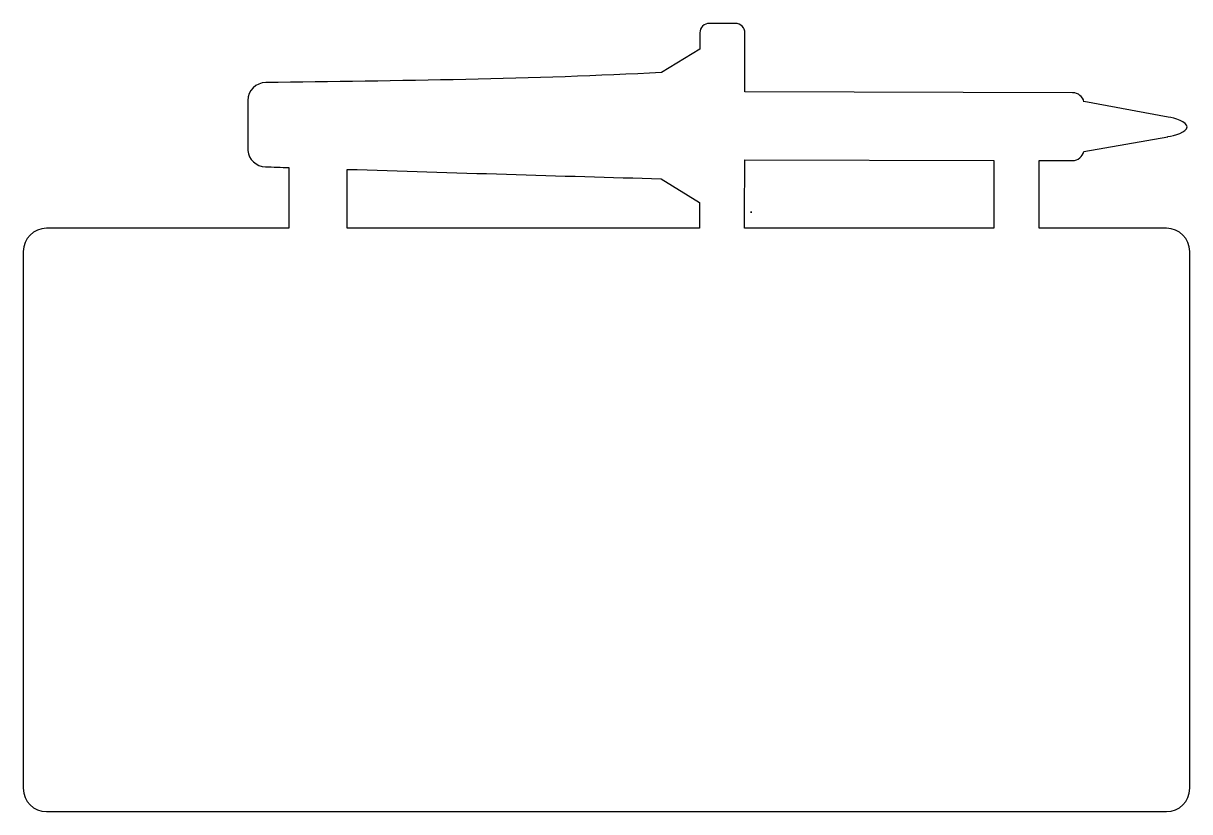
# Model space of a CAD drawing. Extents: x 0 to 100, y 0 to 67.6.
import ezdxf

# ---------------------------------------------------------------- set-up
doc = ezdxf.new("R2010")
doc.units = 0
doc.layers.add('Layer_1', color=7, linetype='CONTINUOUS')

msp = doc.modelspace()

# ---------------------------------------------------------------- linework, layer by layer
at = {"layer": 'Layer_1', "color": 7}
for points in [[(61.045918, 67.548298), (58.822798, 67.556566), (58.822798, 67.556566)], [(58.001143, 66.735427), (57.992875, 65.35515), (54.705736, 63.341319)], [(89.967152, 61.608091), (61.863438, 61.680438), (61.873775, 66.726642)], [(19.247948, 60.946116), (19.240713, 59.869179)], [(98.144432, 59.525014), (98.144432, 59.526564), (90.934019, 60.845864), (90.934019, 60.837079)], [(19.239163, 59.869179), (19.239163, 58.425856), (19.23968, 58.425856), (19.239163, 58.318369), (19.239163, 56.652838)], [(90.923166, 56.570155), (90.923166, 56.562404), (98.129964, 57.84553), (98.129964, 57.847597)], [(22.768664, 55.201246), (22.768664, 50.000013), (2.00042, 50.000013)], [(54.679381, 54.242132), (57.96445, 52.210731), (57.96445, 51.896538), (57.963934, 51.050078), (57.963934, 50.829937), (57.963934, 50.000013), (27.768874, 50.000013), (27.768874, 55.046217), (27.768874, 55.046217)], [(97.999739, 50.000013), (87.08309, 50.000013), (87.08309, 55.808961), (89.949584, 55.802244)], [(0.000025, 48.000135), (0.000025, 1.999836)], [(99.999616, 1.999836), (99.999616, 48.000135)], [(2.00042, -0.000041), (97.999739, -0.000041)]]:
    msp.add_lwpolyline(points, dxfattribs=at)
for points in [[(61.852588, 55.867356), (83.197022, 55.817746), (83.197022, 50.000013), (61.838633, 50.000013), (61.838633, 51.050078), (61.836567, 51.050078), (61.852588, 55.867356)], [(62.393267, 51.441124), (62.414026, 51.441124), (62.414026, 51.329041), (62.393267, 51.329041)]]:
    msp.add_lwpolyline(points, close=True, dxfattribs=at)
for points in [[(58.822798, 67.556566), (58.366099, 67.558266), (58.004143, 67.192147), (58.001143, 66.735427)], [(61.873775, 66.726642), (61.874675, 67.183382), (61.502618, 67.546298), (61.045918, 67.548298)], [(54.705736, 63.341319), (43.988088, 62.769389), (32.003851, 62.631404), (20.781704, 62.484524)], [(20.781704, 62.484524), (19.928628, 62.473364), (19.253948, 61.799236), (19.247948, 60.946116)], [(90.934019, 60.837079), (90.833379, 61.279533), (90.441545, 61.60742), (89.967152, 61.608091)], [(19.240713, 59.869179), (19.240198, 59.869198), (19.239678, 59.869161), (19.239163, 59.869179)], [(99.775342, 58.682171), (99.77639, 59.107067), (98.708116, 59.456195), (98.144432, 59.525014)], [(98.129964, 57.847597), (98.692871, 57.911743), (99.774971, 58.255574), (99.775342, 58.682171)], [(19.239163, 56.652838), (19.313915, 55.876408), (19.964173, 55.287915), (20.763618, 55.263258)], [(89.949584, 55.802244), (90.423027, 55.801127), (90.819825, 56.128758), (90.923166, 56.570155)], [(20.763618, 55.263258), (21.424297, 55.242858), (22.104737, 55.221847), (22.768664, 55.201246)], [(27.768874, 55.046217), (36.878696, 54.762407), (46.089478, 54.474382), (54.679381, 54.242132)], [(2.00042, 50.000013), (0.89242, 50.000013), (0.000025, 49.108134), (0.000025, 48.000135)], [(99.999616, 48.000135), (99.999616, 49.108134), (99.107737, 50.000013), (97.999739, 50.000013)], [(0.000025, 1.999836), (0.000025, 0.891838), (0.89242, -0.000041), (2.00042, -0.000041)], [(97.999739, -0.000041), (99.107737, -0.000041), (99.999616, 0.891838), (99.999616, 1.999836)]]:
    msp.add_open_spline(points, degree=3, dxfattribs=at)

doc.saveas('drawing.dxf')
